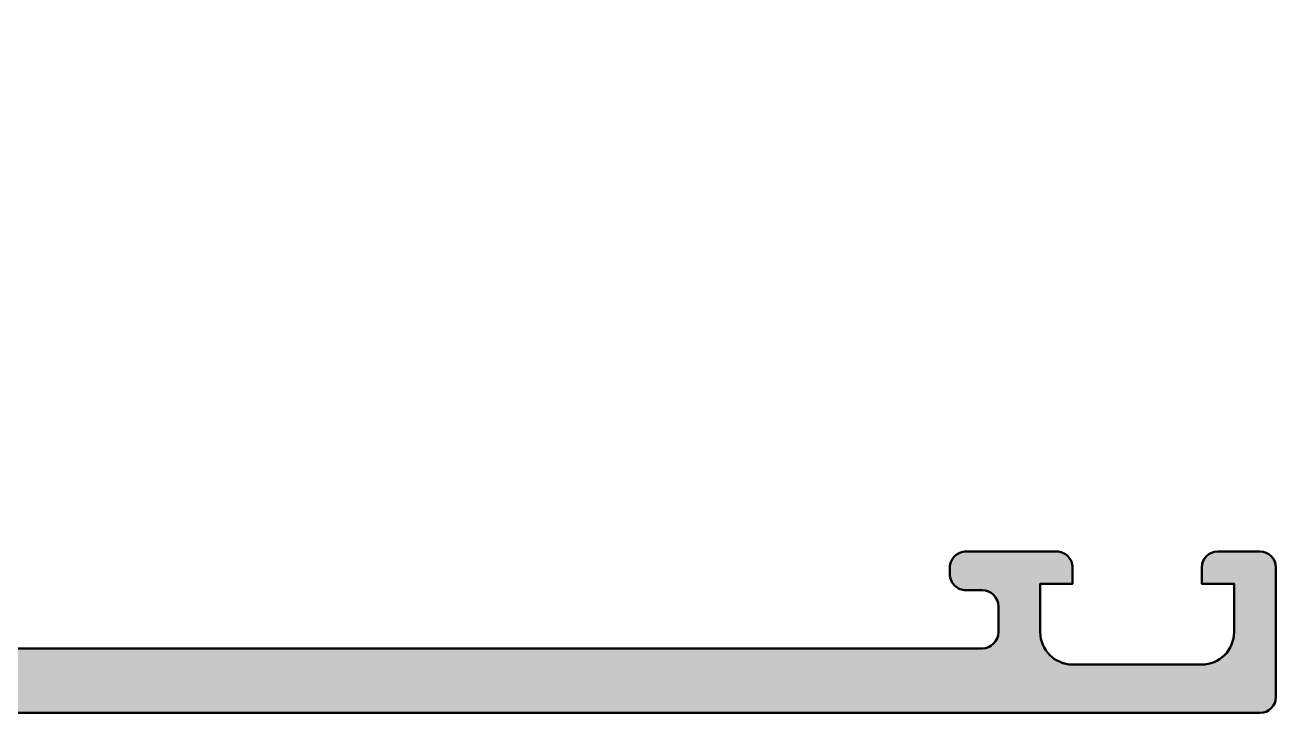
# Model space of a CAD drawing. Extents: x 0 to 77.5, y 0 to 75.
# Drawn here: x 38.75 to 77.5, y 0 to 21.3 of the extents above; entities that cross this region are included whole.
import ezdxf

# ---------------------------------------------------------------- set-up
doc = ezdxf.new("R2010")
doc.units = 0
doc.layers.add('0S-Alu contour', color=7, linetype='Continuous', lineweight=50)
doc.layers.add('0S-Alu hatch', color=252, linetype='Continuous', lineweight=25)

# ---------------------------------------------------------------- blocks, each defined once
blk = doc.blocks.new('338810__AC30FC97_90B2_44FB_A170_063BCC53FE03_')
at = {"layer": '0S-Alu hatch'}
h = blk.add_hatch(color=256, dxfattribs=at)
edge = h.paths.add_edge_path()
edge.add_line((-4.90378621976e-05, 17.50000834422194), (-0.0003656218524952, 15.99999430524082))
edge.add_arc((0.4996343670116091, 15.99988877823398), 0.5000000000000535, 179.9879074956894, 269.9999999999902)
edge.add_line((0.4996343670115237, 15.49988877823393), (20.00007786590353, 15.49988877823458))
edge.add_ellipse((20.00007786590319, 14.49988877823426), major_axis=(-1.000000000000316, 0), ratio=1, start_angle=180, end_angle=269.9999999999803, ccw=False)
edge.add_line((21.00007786590351, 14.49988877823425), (21.0004780440567, 4.299969110760628))
edge.add_arc((22.00047804328706, 4.300008344221993), 0.9999999999999865, 180.0022479117542, 270.0000000000057)
edge.add_line((22.00047804328716, 3.300008344222006), (26.50001844054739, 3.300008344222007))
edge.add_ellipse((26.50001844054746, 2.300008344222045), major_axis=(-0.9999999999999618, 0), ratio=1, start_angle=180, end_angle=270.00000000000387, ccw=False)
edge.add_line((27.50001844054742, 2.30000834422205), (27.50001844054742, 1.000008344221825))
edge.add_arc((28.50001844054744, 1.000008344221839), 1.000000000000014, 180, 269.9999999999943)
edge.add_line((28.50001844054734, 8.3442218255e-06), (77.00001844054756, 8.3442218397e-06))
edge.add_arc((76.99995095303015, 0.5000758317389113), 0.5000674920710291, 270.0077324560997, 359.992267543883)
edge.add_line((77.50001844054722, 0.5000083442213475), (77.50001844054734, 4.500008344222052))
edge.add_arc((76.99995095303015, 4.499940856704867), 0.5000674920711357, 0.0077324561169704, 89.99226754386127)
edge.add_line((77.0000184405479, 5.000008344222052), (75.69996961242276, 5.000008344221683))
edge.add_arc((75.70000651121181, 4.499971445432294), 0.5000369001508095, 90.00422797774101, 179.9957720222162)
edge.add_line((75.19996961242242, 4.500008344221715), (75.19996961242242, 4.000008344221711))
edge.add_line((75.19996961242242, 4.000008344221711), (76.19996961242262, 4.000008344221939))
edge.add_line((76.19996961242262, 4.000008344221939), (76.19996961242231, 2.500008344222038))
edge.add_ellipse((75.20000658611596, 2.499971370528304), major_axis=(-0.999963026989899, 0), ratio=1, start_angle=89.9978814850723, end_angle=180.0021185150526, ccw=False)
edge.add_line((75.19996961242231, 1.500008344221953), (71.19996961242313, 1.500008344221711))
edge.add_ellipse((71.20004648213178, 2.500085213931218), major_axis=(-1.000076872663756, 0), ratio=1, start_angle=0.004403971451608868, end_angle=89.99559602866259, ccw=False)
edge.add_line((70.19996961242227, 2.500008344220571), (70.19996961242242, 4.000008344221839))
edge.add_line((70.19996961242242, 4.000008344221839), (71.19996961242242, 4.000008344221711))
edge.add_line((71.19996961242242, 4.000008344221711), (71.19996961242254, 4.500008344222052))
edge.add_arc((70.7000270872253, 4.500065819024356), 0.4999425285009738, 359.9934131156214, 450.0065868844096)
edge.add_line((70.69996961242231, 5.000008344221598), (67.89998181945347, 5.00000834422137))
edge.add_arc((67.89998181945339, 4.500008344221868), 0.4999999999994956, 89.99999999999022, 180)
edge.add_line((67.3999818194539, 4.500008344221868), (67.39998181945401, 4.300008344221652))
edge.add_arc((67.8999818194539, 4.300008344221652), 0.4999999999998864, 180, 270.000000000013)
edge.add_line((67.89998181945401, 3.800008344221765), (68.39998181945379, 3.80000834422178))
edge.add_ellipse((68.39994672028834, 3.299973245056503), major_axis=(-0.5000351003971414, 0), ratio=1, start_angle=180.0040217857437, end_angle=269.9959782142405, ccw=False)
edge.add_line((68.89998181945361, 3.300008344221798), (68.89998181945276, 2.500005292465004))
edge.add_ellipse((68.39996525599352, 2.500021855923303), major_axis=(-0.5000165637335796, 0), ratio=1, start_angle=90.0018979698176, end_angle=179.9981020306515, ccw=False)
edge.add_line((68.39998181945342, 2.000005292464066), (37.09998792296756, 2.000005292464066))
edge.add_line((37.09998792296756, 2.000005292464066), (31.06153030232113, 2.432401924509989))
edge.add_ellipse((31.09998636246534, 3.431621609376882), major_axis=(-0.9999594227703983, 0), ratio=1, start_angle=0, end_angle=87.79599713641238, ccw=False)
edge.add_line((30.10002693969494, 3.43162160937689), (30.10002693969494, 10.10007381992233))
edge.add_ellipse((30.60002693969489, 10.10007381992216), major_axis=(-0.4999999999999432, 0), ratio=1, start_angle=269.99999999998045, end_angle=360, ccw=False)
edge.add_line((30.60002693969506, 10.6000738199221), (31.49995096213738, 10.60007381992233))
edge.add_arc((31.49995096213731, 11.10007381992236), 0.5000000000000356, 270.0000000000073, 360)
edge.add_line((31.99995096213735, 11.10007381992236), (31.9999509621378, 12.50000834422182))
edge.add_ellipse((32.07878740868078, 12.76752893621478), major_axis=(-0.278895056327263, 0), ratio=1, start_angle=-1.1645893740923157, end_angle=73.58012358051121, ccw=False)
edge.add_line((31.79994996213791, 12.77319734421313), (31.79994996213785, 13.2267913442132))
edge.add_ellipse((32.07881805778099, 13.23245200369022), major_axis=(-0.2789255417371214, 0), ratio=1, start_angle=-73.5754054446524, end_angle=1.1628700728796844, ccw=False)
edge.add_line((31.99995096213786, 13.49999534421315), (31.99995096213786, 15.38000634422163))
edge.add_arc((31.69995096213782, 15.38000634422165), 0.3000000000000398, 0, 89.99999999999459)
edge.add_line((31.69995096213785, 15.68000634422169), (30.71997664309512, 15.68000634422169))
edge.add_arc((30.71997664309513, 15.38000634422165), 0.3000000000000469, 90.00000000000136, 180)
edge.add_line((30.41997664309509, 15.38000634422165), (30.41997664309509, 12.62000834422164))
edge.add_ellipse((30.29997664309509, 12.62000834422165), major_axis=(-0.1199999999999974, 0), ratio=1, start_angle=89.9999999999967, end_angle=180, ccw=False)
edge.add_line((30.29997664309508, 12.50000834422165), (25.9999509621376, 12.50000834422182))
edge.add_ellipse((25.99995096213751, 13.00000834422173), major_axis=(-0.4999999999999059, 0), ratio=1, start_angle=0, end_angle=90.00000000001103, ccw=False)
edge.add_line((25.4999509621376, 13.00000834422173), (25.4999509621376, 13.70000834422173))
edge.add_line((25.4999509621376, 13.70000834422173), (26.88144641976029, 16.09282866724965))
edge.add_arc((26.76183117748959, 16.16188855957356), 0.1381197846482171, 330.0000000000933, 450.0000000001032)
edge.add_line((26.76183117748934, 16.30000834422178), (22.30027402526429, 16.30000834422166))
edge.add_ellipse((22.30027402526419, 17.30000834422183), major_axis=(-1.000000000000163, 0), ratio=1, start_angle=0, end_angle=90.00000000000529, ccw=False)
edge.add_line((21.30027402526403, 17.30000834422183), (21.30027402526414, 18.50007283737706))
edge.add_arc((19.80027402526416, 18.50007283737722), 1.499999999999985, 0, 89.99999999999403)
edge.add_line((19.80027402526431, 20.0000728373772), (19.2541619647171, 20.00007283737688))
edge.add_arc((19.30249260599685, 19.50077871423454), 0.5016278224849418, 95.52888794901027, 243.33866331596)
edge.add_line((19.07740415221764, 19.05248677780665), (20.02314389831091, 18.74764668991623))
edge.add_ellipse((19.80028719867609, 18.30007354707216), major_axis=(-0.4999868265939088, 0), ratio=1, start_angle=180.0002683879249, end_angle=243.5302574767534, ccw=False)
edge.add_line((20.30027402526451, 18.30007588913693), (20.30027402526383, 18.00007283737717))
edge.add_ellipse((19.80029455293138, 18.00005230970921), major_axis=(-0.4999794727538544, 0), ratio=1, start_angle=89.9976476060512, end_angle=180.0023523939924, ccw=False)
edge.add_line((19.80027402526431, 17.50007283737676), (8.800274025263732, 17.50007283737719))
edge.add_ellipse((8.800253497596076, 18.00005230970918), major_axis=(-0.4999794727533962, 0), ratio=1, start_angle=-0.0023523939923961734, end_angle=90.0023523940169, ccw=False)
edge.add_line((8.30027402526408, 18.00007283737662), (8.300274025264088, 18.30007588913506))
edge.add_ellipse((8.80026085185193, 18.30007354707237), major_axis=(-0.4999868265933288, 0), ratio=1, start_angle=296.46974252326964, end_angle=359.9997316120751, ccw=False)
edge.add_line((8.577404152217197, 18.74764668991584), (9.523143898310934, 19.05248677780699))
edge.add_arc((9.298055444531315, 19.50077871423451), 0.5016278224847933, 296.661336684101, 444.471112051068)
edge.add_line((9.346386085810366, 20.00007283737676), (8.340191034399794, 20.00007283737662))
edge.add_ellipse((8.340191034399204, 20.50007283738121), major_axis=(-0.5000000000045901, 0), ratio=1, start_angle=49.41090510725229, end_angle=90.00000000006759, ccw=False)
edge.add_arc((4.761727720963065, 16.32339948237964), 4.999999999994355, 49.41090510716566, 84.37742244918954)
edge.add_arc((5.238070746786135, 21.16188855957329), 0.1381197846483888, 84.3774224492321, 209.9999999999607)
edge.add_line((5.118455504515347, 21.09282866724918), (6.499950962137816, 18.70000834422123))
edge.add_line((6.499950962137816, 18.70000834422123), (6.499950962137688, 18.0000083442217))
edge.add_ellipse((5.999950962137702, 18.00000834422169), major_axis=(-0.4999999999999858, 0), ratio=1, start_angle=90.00000000001472, end_angle=180, ccw=False)
edge.add_line((5.99995096213783, 17.5000083442217), (1.699925281180611, 17.50000834422171))
edge.add_ellipse((1.699925281180612, 17.62000834422166), major_axis=(-0.1199999999999477, 0), ratio=1, start_angle=0, end_angle=89.99999999999937, ccw=False)
edge.add_line((1.579925281180663, 17.62000834422166), (1.579925281180663, 20.38000634422164))
edge.add_arc((1.279925281180624, 20.38000634422163), 0.3000000000000398, 0, 90.00000000000273)
edge.add_line((1.279925281180609, 20.68000634422167), (0.2999509621378564, 20.68000634422167))
edge.add_arc((0.2999509621378706, 20.38000634422166), 0.3000000000000043, 90.00000000000273, 180)
edge.add_line((-4.90378621336e-05, 20.38000634422166), (-4.90378621265e-05, 18.49999534421312))
edge.add_ellipse((-0.0789161335053046, 18.23245200369016), major_axis=(-0.2789255417371674, 0), ratio=1, start_angle=178.837129927112, end_angle=253.57540544464422, ccw=False)
edge.add_line((0.1999519621378827, 18.2267913442131), (0.1999519621378596, 17.77319734421314))
edge.add_ellipse((-0.0788854844050101, 17.76752893621494), major_axis=(-0.2788950563272534, 0), ratio=1, start_angle=106.41987641945369, end_angle=181.1645893740644, ccw=False)
edge = h.paths.add_edge_path()
edge.add_ellipse((23.29982797546216, 10.00025823466312), major_axis=(-0.4997501720351572, 0), ratio=1, start_angle=-90.02864965138929, end_angle=0.02864965139411879, ccw=False)
edge.add_line((23.30007786590323, 10.50000834422182), (27.60007786590376, 10.50000834422182))
edge.add_ellipse((27.60007786590353, 10.00000834422171), major_axis=(-0.5000000000001137, 0), ratio=1, start_angle=180, end_angle=269.99999999997397, ccw=False)
edge.add_line((28.10007786590364, 10.00000834422148), (28.10007786590375, 5.800008344222007))
edge.add_ellipse((27.60007786590364, 5.800008344222007), major_axis=(-0.5000000000001137, 0), ratio=1, start_angle=89.99999999998698, end_angle=180, ccw=False)
edge.add_line((27.60007786590353, 5.300008344221893), (23.30007786590346, 5.300008344221552))
edge.add_ellipse((23.30007786590375, 5.800008344221609), major_axis=(-0.500000000000057, 0), ratio=1, start_angle=0, end_angle=89.99999999996737, ccw=False)
edge.add_line((22.80007786590369, 5.80000834422178), (22.80007786590346, 10.00000834422201))
at = {"layer": '0S-Alu contour', "color": 7}
for points in [[(5.118455504515347, 21.09282866724918), (6.499950962137816, 18.70000834422123), (6.499950962137688, 18.0000083442217)], [(1.279925281180609, 20.68000634422167), (0.2999509621378564, 20.68000634422167)], [(-4.90378621336e-05, 20.38000634422166), (-4.90378621265e-05, 18.49999534421312)], [(1.579925281180663, 17.62000834422166), (1.579925281180663, 20.38000634422164)], [(9.346386085810366, 20.00007283737676), (8.340191034399794, 20.00007283737662)], [(19.80027402526431, 20.0000728373772), (19.2541619647171, 20.00007283737688)], [(8.577404152217197, 18.74764668991584), (9.523143898310934, 19.05248677780699)], [(19.07740415221764, 19.05248677780665), (20.02314389831091, 18.74764668991623)], [(0.1999519621378827, 18.2267913442131), (0.1999519621378596, 17.77319734421314)], [(8.30027402526408, 18.00007283737662), (8.300274025264088, 18.30007588913506)], [(20.30027402526451, 18.30007588913693), (20.30027402526383, 18.00007283737717)], [(21.30027402526403, 17.30000834422183), (21.30027402526414, 18.50007283737706)], [(-4.90378621976e-05, 17.50000834422194), (-0.0003656218524952, 15.99999430524082)], [(5.99995096213783, 17.5000083442217), (1.699925281180611, 17.50000834422171)], [(19.80027402526431, 17.50007283737676), (8.800274025263732, 17.50007283737719)], [(26.76183117748934, 16.30000834422178), (22.30027402526429, 16.30000834422166)], [(25.4999509621376, 13.00000834422173), (25.4999509621376, 13.70000834422173), (26.88144641976029, 16.09282866724965)], [(31.69995096213785, 15.68000634422169), (30.71997664309512, 15.68000634422169)], [(0.4996343670115237, 15.49988877823393), (20.00007786590353, 15.49988877823458)], [(30.41997664309509, 15.38000634422165), (30.41997664309509, 12.62000834422164)], [(31.99995096213786, 13.49999534421315), (31.99995096213786, 15.38000634422163)], [(21.00007786590351, 14.49988877823425), (21.0004780440567, 4.299969110760628)], [(31.79994996213791, 12.77319734421313), (31.79994996213785, 13.2267913442132)], [(30.29997664309508, 12.50000834422165), (25.9999509621376, 12.50000834422182)], [(31.99995096213735, 11.10007381992236), (31.9999509621378, 12.50000834422182)], [(23.30007786590323, 10.50000834422182), (27.60007786590376, 10.50000834422182)], [(30.60002693969506, 10.6000738199221), (31.49995096213738, 10.60007381992233)], [(30.10002693969494, 3.43162160937689), (30.10002693969494, 10.10007381992233)], [(22.80007786590369, 5.80000834422178), (22.80007786590346, 10.00000834422201)], [(28.10007786590364, 10.00000834422148), (28.10007786590375, 5.800008344222007)], [(27.60007786590353, 5.300008344221893), (23.30007786590346, 5.300008344221552)], [(70.69996961242231, 5.000008344221598), (67.89998181945347, 5.00000834422137)], [(77.0000184405479, 5.000008344222052), (75.69996961242276, 5.000008344221683)], [(67.3999818194539, 4.500008344221868), (67.39998181945401, 4.300008344221652)], [(70.19996961242227, 2.500008344220571), (70.19996961242242, 4.000008344221839), (71.19996961242242, 4.000008344221711), (71.19996961242254, 4.500008344222052)], [(75.19996961242242, 4.500008344221715), (75.19996961242242, 4.000008344221711), (76.19996961242262, 4.000008344221939), (76.19996961242231, 2.500008344222038)], [(77.50001844054722, 0.5000083442213475), (77.50001844054734, 4.500008344222052)], [(67.89998181945401, 3.800008344221765), (68.39998181945379, 3.80000834422178)], [(22.00047804328716, 3.300008344222006), (26.50001844054739, 3.300008344222007)], [(68.89998181945361, 3.300008344221798), (68.89998181945276, 2.500005292465004)], [(68.39998181945342, 2.000005292464066), (37.09998792296756, 2.000005292464066), (31.06153030232113, 2.432401924509989)], [(27.50001844054742, 2.30000834422205), (27.50001844054742, 1.000008344221825)], [(75.19996961242231, 1.500008344221953), (71.19996961242313, 1.500008344221711)], [(28.50001844054734, 8.3442218255e-06), (77.00001844054756, 8.3442218397e-06)]]:
    blk.add_lwpolyline(points, dxfattribs=at)
for centre, radius, start, end in [((5.238070746786135, 21.16188855957329), 0.1381197846483888, 84.3774224492321, 209.9999999999607), ((4.761727720963065, 16.32339948237964), 4.999999999994355, 49.41090510716566, 84.37742244918954), ((0.2999509621378706, 20.38000634422166), 0.3000000000000043, 90.00000000000273, 180), ((1.279925281180624, 20.38000634422163), 0.3000000000000398, 0, 90.00000000000273), ((9.298055444531315, 19.50077871423451), 0.5016278224847933, 296.661336684101, 84.47111205106798), ((19.30249260599685, 19.50077871423454), 0.5016278224849418, 95.52888794901027, 243.33866331596), ((19.80027402526416, 18.50007283737722), 1.499999999999985, 0, 89.99999999999403), ((26.76183117748959, 16.16188855957356), 0.1381197846482171, 330.0000000000933, 90.00000000010316), ((0.4996343670116091, 15.99988877823398), 0.5000000000000535, 179.9879074956894, 269.9999999999902), ((30.71997664309513, 15.38000634422165), 0.3000000000000469, 90.00000000000136, 180), ((31.69995096213782, 15.38000634422165), 0.3000000000000398, 0, 89.99999999999459), ((31.49995096213731, 11.10007381992236), 0.5000000000000356, 270.0000000000073, 0), ((67.89998181945339, 4.500008344221868), 0.4999999999994956, 89.99999999999022, 180), ((70.7000270872253, 4.500065819024356), 0.4999425285009738, 359.9934131156214, 90.00658688440966), ((75.70000651121181, 4.499971445432294), 0.5000369001508095, 90.00422797774101, 179.9957720222162), ((76.99995095303015, 4.499940856704867), 0.5000674920711357, 0.0077324561169704, 89.99226754386127), ((22.00047804328706, 4.300008344221993), 0.9999999999999865, 180.0022479117542, 270.0000000000057), ((67.8999818194539, 4.300008344221652), 0.4999999999998864, 180, 270.000000000013), ((28.50001844054744, 1.000008344221839), 1.000000000000014, 180, 269.9999999999943), ((76.99995095303015, 0.5000758317389113), 0.5000674920710291, 270.0077324560997, 359.992267543883)]:
    blk.add_arc(centre, radius, start, end, dxfattribs=at)
at = {"layer": '0S-Alu contour', "color": 7, "extrusion": (0, 0, -1)}
for centre, radius, start, end in [((-8.340191034399204, 20.50007283738121), 0.5000000000045901, 269.9999999999324, 310.5890948927477), ((-8.80026085185193, 18.30007354707237), 0.4999868265933288, 0.0002683879249072, 63.53025747673034), ((-19.80028719867609, 18.30007354707216), 0.4999868265939088, 116.4697425232466, 179.9997316120751), ((0.0789161335053046, 18.23245200369016), 0.2789255417371674, 106.4245945553558, 181.162870072888), ((-5.999950962137702, 18.00000834422169), 0.4999999999999858, 180, 269.9999999999853), ((-8.800253497596076, 18.00005230970918), 0.4999794727533962, 269.9976476059831, 0.0023523939924092), ((-19.80029455293138, 18.00005230970921), 0.4999794727538544, 179.9976476060076, 270.0023523939488), ((0.0788854844050101, 17.76752893621494), 0.2788950563272534, 178.8354106259356, 253.5801235805463), ((-1.699925281180612, 17.62000834422166), 0.1199999999999477, 270.0000000000006, 0), ((-22.30027402526419, 17.30000834422183), 1.000000000000163, 269.9999999999947, 0), ((-20.00007786590319, 14.49988877823426), 1.000000000000316, 90.00000000001972, 180), ((-32.07881805778099, 13.23245200369022), 0.2789255417371214, 358.8371299271203, 73.5754054446525), ((-25.99995096213751, 13.00000834422173), 0.4999999999999059, 269.999999999989, 0), ((-30.29997664309509, 12.62000834422165), 0.1199999999999974, 180, 270.0000000000033), ((-32.07878740868078, 12.76752893621478), 0.278895056327263, 286.4198764194888, 1.164589374092229), ((-23.29982797546216, 10.00025823466312), 0.4997501720351572, 359.9713503486059, 90.02864965138924), ((-27.60007786590353, 10.00000834422171), 0.5000000000001137, 90.00000000002605, 180), ((-30.60002693969489, 10.10007381992216), 0.4999999999999432, 0, 90.00000000001953), ((-23.30007786590375, 5.800008344221609), 0.500000000000057, 270.0000000000326, 0), ((-27.60007786590364, 5.800008344222007), 0.5000000000001137, 180, 270.000000000013), ((-68.39994672028834, 3.299973245056503), 0.5000351003971414, 90.00402178575953, 179.9959782142563), ((-26.50001844054746, 2.300008344222045), 0.9999999999999618, 89.99999999999613, 180), ((-31.09998636246534, 3.431621609376882), 0.9999594227703983, 272.2040028635876, 0), ((-68.39996525599352, 2.500021855923303), 0.5000165637335796, 180.0018979693485, 269.9981020301824), ((-71.20004648213178, 2.500085213931218), 1.000076872663756, 270.0044039713374, 359.9955960285484), ((-75.20000658611596, 2.499971370528304), 0.999963026989899, 179.9978814849474, 270.0021185149277)]:
    blk.add_arc(centre, radius, start, end, dxfattribs=at)
blk = doc.blocks.new('339980__3EAD5A0F_032B_48C4_AA9C_31BCA7509026_')
at = {"layer": '0S-Alu contour', "color": 7}
blk.add_blockref('338810__AC30FC97_90B2_44FB_A170_063BCC53FE03_', (0, 0), dxfattribs=at)

msp = doc.modelspace()

# ---------------------------------------------------------------- block references
at = {"layer": '0S-Alu contour', "color": 7}
msp.add_blockref('339980__3EAD5A0F_032B_48C4_AA9C_31BCA7509026_', (0, 0), dxfattribs=at)

doc.saveas('drawing.dxf')
